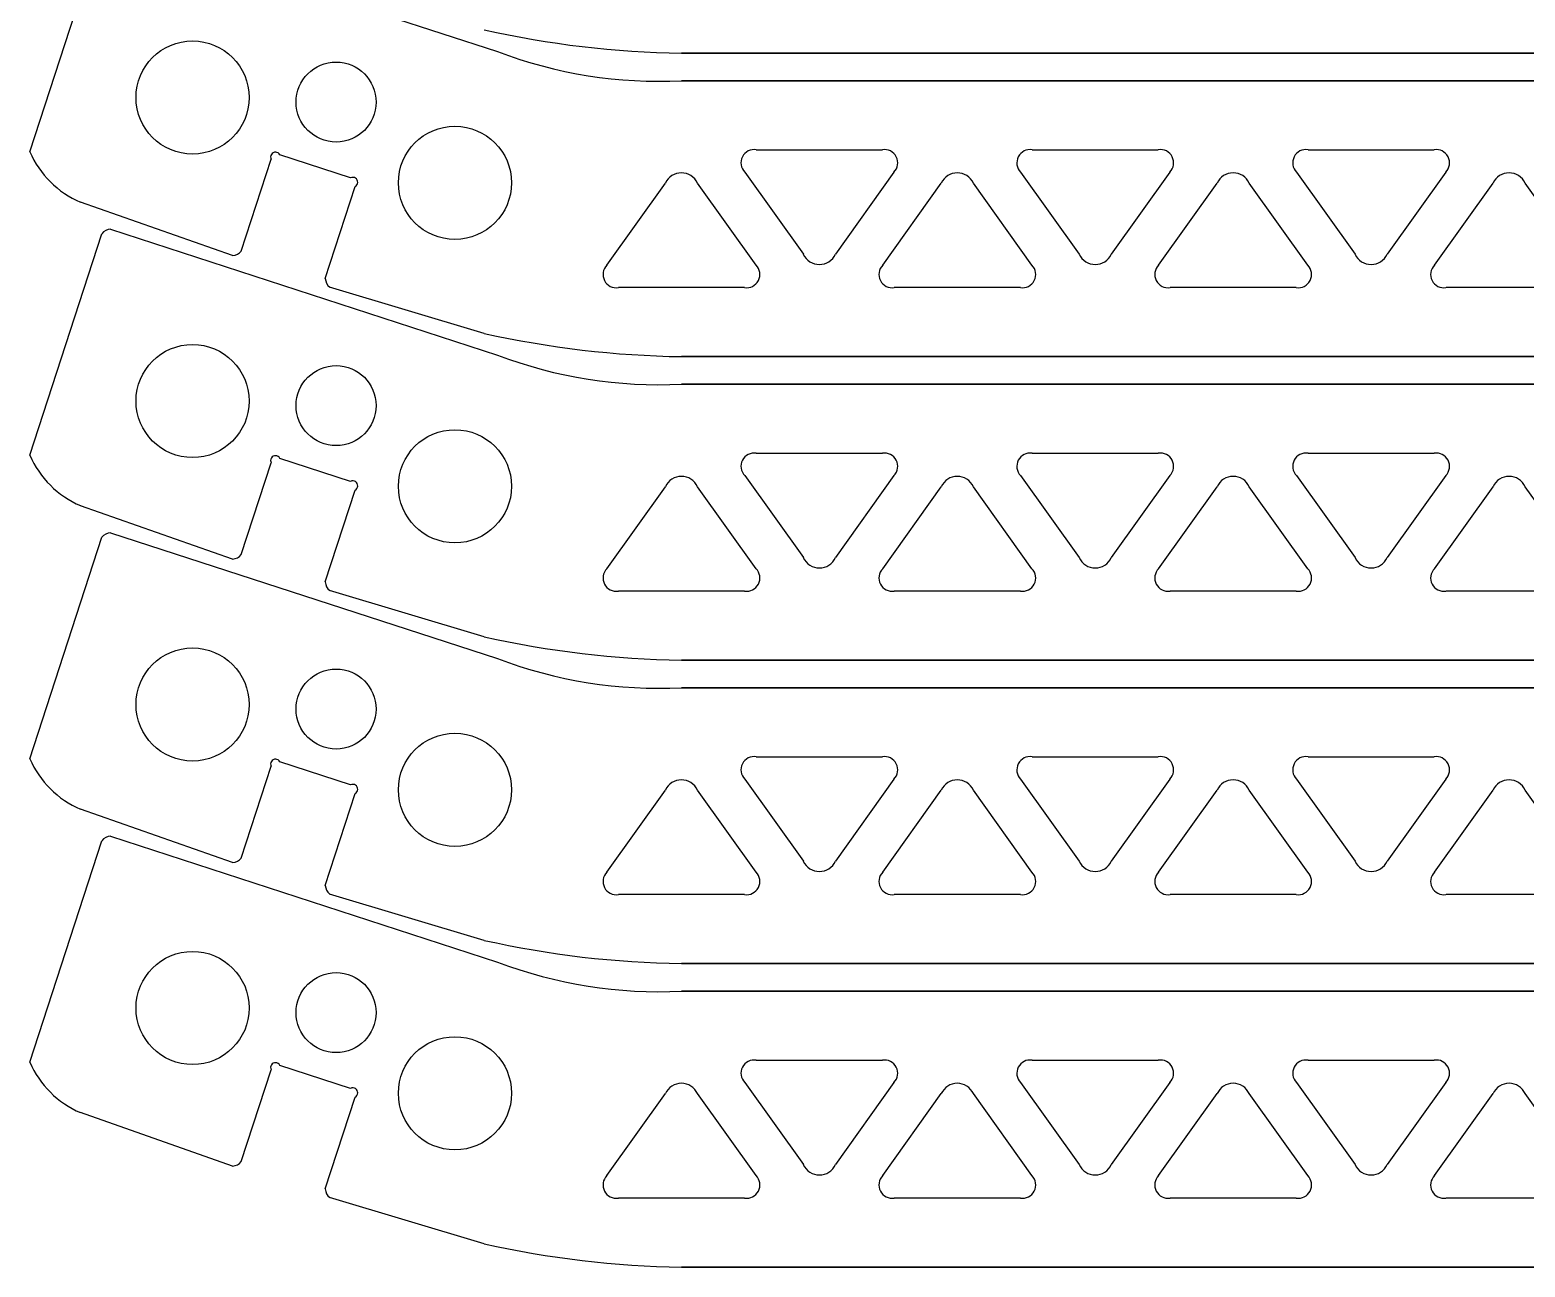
# Model space of a CAD drawing. Header units: inches. Extents: x 0 to 353, y 0 to 82.
# Drawn here: x 0.3 to 54.5, y 0.2 to 45.1 of the extents above; entities that cross this region are included whole.
import ezdxf

# ---------------------------------------------------------------- set-up
doc = ezdxf.new("R2010")
doc.units = ezdxf.units.IN
doc.header["$MEASUREMENT"] = 0

msp = doc.modelspace()

# ---------------------------------------------------------------- linework, layer by layer
for p, q in [((3.244, 48.857), (17.272, 44.299)), ((3.244, 48.857), (17.272, 44.299)), ((3.244, 48.857), (17.272, 44.299)), ((0.32, 40.666), (2.929, 48.696)), ((0.32, 40.666), (2.929, 48.696)), ((0.32, 40.666), (2.929, 48.696)), ((23.937, 44.243), (174.587, 44.243)), ((174.587, 44.243), (23.937, 44.243)), ((23.937, 44.243), (33.937, 44.243)), ((23.937, 44.243), (174.587, 44.243)), ((174.587, 44.243), (23.937, 44.243)), ((23.937, 44.243), (33.937, 44.243)), ((23.937, 44.243), (174.587, 44.243)), ((174.587, 44.243), (23.937, 44.243)), ((23.937, 44.243), (33.937, 44.243)), ((23.937, 43.243), (328.937, 43.243)), ((328.937, 43.243), (23.937, 43.243)), ((23.937, 43.243), (23.937, 43.243)), ((23.937, 43.243), (33.937, 43.243)), ((23.937, 43.243), (328.937, 43.243)), ((328.937, 43.243), (23.937, 43.243)), ((23.937, 43.243), (23.937, 43.243)), ((23.937, 43.243), (33.937, 43.243)), ((23.937, 43.243), (328.937, 43.243)), ((328.937, 43.243), (23.937, 43.243)), ((23.937, 43.243), (23.937, 43.243)), ((23.937, 43.243), (33.937, 43.243)), ((26.652, 40.743), (31.223, 40.743)), ((26.652, 40.743), (31.223, 40.743)), ((26.652, 40.743), (31.223, 40.743)), ((36.652, 40.743), (41.223, 40.743)), ((36.652, 40.743), (41.223, 40.743)), ((36.652, 40.743), (41.223, 40.743)), ((46.652, 40.743), (51.223, 40.743)), ((46.652, 40.743), (51.223, 40.743)), ((46.652, 40.743), (51.223, 40.743)), ((7.982, 37.066), (9.064, 40.394)), ((7.982, 37.066), (9.064, 40.394)), ((7.982, 37.066), (9.064, 40.394)), ((7.982, 37.066), (9.064, 40.394)), ((7.982, 37.066), (9.064, 40.394)), ((7.982, 37.066), (9.064, 40.394)), ((9.064, 40.394), (9.064, 40.394)), ((9.064, 40.394), (9.064, 40.394)), ((9.064, 40.394), (9.064, 40.394)), ((11.947, 39.72), (9.379, 40.555)), ((11.947, 39.72), (9.379, 40.555)), ((11.947, 39.72), (9.379, 40.555)), ((26.233, 39.929), (28.356, 36.957)), ((26.233, 39.929), (28.356, 36.957)), ((26.233, 39.929), (28.356, 36.957)), ((31.642, 39.929), (29.519, 36.957)), ((31.642, 39.929), (29.519, 36.957)), ((31.642, 39.929), (29.519, 36.957)), ((36.233, 39.929), (38.356, 36.957)), ((36.233, 39.929), (38.356, 36.957)), ((36.233, 39.929), (38.356, 36.957)), ((41.642, 39.929), (39.519, 36.957)), ((41.642, 39.929), (39.519, 36.957)), ((41.642, 39.929), (39.519, 36.957)), ((46.233, 39.929), (48.356, 36.957)), ((46.233, 39.929), (48.356, 36.957)), ((46.233, 39.929), (48.356, 36.957)), ((51.642, 39.929), (49.519, 36.957)), ((51.642, 39.929), (49.519, 36.957)), ((51.642, 39.929), (49.519, 36.957)), ((11.026, 36.077), (12.107, 39.406)), ((11.026, 36.077), (12.107, 39.406)), ((11.026, 36.077), (12.107, 39.406)), ((12.107, 39.405), (12.107, 39.405)), ((12.107, 39.405), (12.107, 39.405)), ((12.107, 39.405), (12.107, 39.405)), ((21.233, 36.557), (23.356, 39.529)), ((21.233, 36.557), (23.356, 39.529)), ((21.233, 36.557), (23.356, 39.529)), ((26.642, 36.557), (24.519, 39.529)), ((26.642, 36.557), (24.519, 39.529)), ((26.642, 36.557), (24.519, 39.529)), ((31.233, 36.557), (33.356, 39.529)), ((31.233, 36.557), (33.356, 39.529)), ((31.233, 36.557), (33.356, 39.529)), ((36.642, 36.557), (34.519, 39.529)), ((36.642, 36.557), (34.519, 39.529)), ((36.642, 36.557), (34.519, 39.529)), ((41.233, 36.557), (43.356, 39.529)), ((41.233, 36.557), (43.356, 39.529)), ((41.233, 36.557), (43.356, 39.529)), ((46.642, 36.557), (44.519, 39.529)), ((46.642, 36.557), (44.519, 39.529)), ((46.642, 36.557), (44.519, 39.529)), ((51.233, 36.557), (53.356, 39.529)), ((51.233, 36.557), (53.356, 39.529)), ((51.233, 36.557), (53.356, 39.529)), ((56.642, 36.557), (54.519, 39.529)), ((56.642, 36.557), (54.519, 39.529)), ((56.642, 36.557), (54.519, 39.529)), ((7.667, 36.905), (2.15, 38.841)), ((7.667, 36.905), (2.15, 38.841)), ((7.667, 36.905), (2.15, 38.841)), ((0.32, 29.666), (2.929, 37.696)), ((0.32, 29.666), (2.929, 37.696)), ((0.32, 29.666), (2.929, 37.696)), ((3.244, 37.857), (17.272, 33.299)), ((3.244, 37.857), (17.272, 33.299)), ((3.244, 37.857), (17.272, 33.299)), ((16.788, 34.085), (11.186, 35.762)), ((16.788, 34.085), (11.186, 35.762)), ((16.788, 34.085), (11.186, 35.762)), ((26.223, 35.743), (21.652, 35.743)), ((26.223, 35.743), (21.652, 35.743)), ((26.223, 35.743), (21.652, 35.743)), ((36.223, 35.743), (31.652, 35.743)), ((36.223, 35.743), (31.652, 35.743)), ((36.223, 35.743), (31.652, 35.743)), ((46.223, 35.743), (41.652, 35.743)), ((46.223, 35.743), (41.652, 35.743)), ((46.223, 35.743), (41.652, 35.743)), ((56.223, 35.743), (51.652, 35.743)), ((56.223, 35.743), (51.652, 35.743)), ((56.223, 35.743), (51.652, 35.743)), ((23.937, 33.243), (174.587, 33.243)), ((174.587, 33.243), (23.937, 33.243)), ((23.937, 33.243), (33.937, 33.243)), ((23.937, 33.243), (174.587, 33.243)), ((174.587, 33.243), (23.937, 33.243)), ((23.937, 33.243), (33.937, 33.243)), ((23.937, 33.243), (174.587, 33.243)), ((174.587, 33.243), (23.937, 33.243)), ((23.937, 33.243), (33.937, 33.243)), ((23.937, 32.243), (328.937, 32.243)), ((328.937, 32.243), (23.937, 32.243)), ((23.937, 32.243), (23.937, 32.243)), ((23.937, 32.243), (33.937, 32.243)), ((23.937, 32.243), (328.937, 32.243)), ((328.937, 32.243), (23.937, 32.243)), ((23.937, 32.243), (23.937, 32.243)), ((23.937, 32.243), (33.937, 32.243)), ((23.937, 32.243), (328.937, 32.243)), ((328.937, 32.243), (23.937, 32.243)), ((23.937, 32.243), (23.937, 32.243)), ((23.937, 32.243), (33.937, 32.243)), ((7.982, 26.066), (9.064, 29.394)), ((7.982, 26.066), (9.064, 29.394)), ((7.982, 26.066), (9.064, 29.394)), ((7.982, 26.066), (9.064, 29.394)), ((7.982, 26.066), (9.064, 29.394)), ((7.982, 26.066), (9.064, 29.394)), ((9.064, 29.394), (9.064, 29.394)), ((9.064, 29.394), (9.064, 29.394)), ((9.064, 29.394), (9.064, 29.394)), ((11.947, 28.72), (9.379, 29.555)), ((11.947, 28.72), (9.379, 29.555)), ((11.947, 28.72), (9.379, 29.555)), ((26.652, 29.743), (31.223, 29.743)), ((26.652, 29.743), (31.223, 29.743)), ((26.652, 29.743), (31.223, 29.743)), ((36.652, 29.743), (41.223, 29.743)), ((36.652, 29.743), (41.223, 29.743)), ((36.652, 29.743), (41.223, 29.743)), ((46.652, 29.743), (51.223, 29.743)), ((46.652, 29.743), (51.223, 29.743)), ((46.652, 29.743), (51.223, 29.743)), ((26.233, 28.929), (28.356, 25.957)), ((26.233, 28.929), (28.356, 25.957)), ((26.233, 28.929), (28.356, 25.957)), ((31.642, 28.929), (29.519, 25.957)), ((31.642, 28.929), (29.519, 25.957)), ((31.642, 28.929), (29.519, 25.957)), ((36.233, 28.929), (38.356, 25.957)), ((36.233, 28.929), (38.356, 25.957)), ((36.233, 28.929), (38.356, 25.957)), ((41.642, 28.929), (39.519, 25.957)), ((41.642, 28.929), (39.519, 25.957)), ((41.642, 28.929), (39.519, 25.957)), ((46.233, 28.929), (48.356, 25.957)), ((46.233, 28.929), (48.356, 25.957)), ((46.233, 28.929), (48.356, 25.957)), ((51.642, 28.929), (49.519, 25.957)), ((51.642, 28.929), (49.519, 25.957)), ((51.642, 28.929), (49.519, 25.957)), ((11.026, 25.077), (12.107, 28.406)), ((11.026, 25.077), (12.107, 28.406)), ((11.026, 25.077), (12.107, 28.406)), ((12.107, 28.405), (12.107, 28.405)), ((12.107, 28.405), (12.107, 28.405)), ((12.107, 28.405), (12.107, 28.405)), ((21.233, 25.557), (23.356, 28.529)), ((21.233, 25.557), (23.356, 28.529)), ((21.233, 25.557), (23.356, 28.529)), ((26.642, 25.557), (24.519, 28.529)), ((26.642, 25.557), (24.519, 28.529)), ((26.642, 25.557), (24.519, 28.529)), ((31.233, 25.557), (33.356, 28.529)), ((31.233, 25.557), (33.356, 28.529)), ((31.233, 25.557), (33.356, 28.529)), ((36.642, 25.557), (34.519, 28.529)), ((36.642, 25.557), (34.519, 28.529)), ((36.642, 25.557), (34.519, 28.529)), ((41.233, 25.557), (43.356, 28.529)), ((41.233, 25.557), (43.356, 28.529)), ((41.233, 25.557), (43.356, 28.529)), ((46.642, 25.557), (44.519, 28.529)), ((46.642, 25.557), (44.519, 28.529)), ((46.642, 25.557), (44.519, 28.529)), ((51.233, 25.557), (53.356, 28.529)), ((51.233, 25.557), (53.356, 28.529)), ((51.233, 25.557), (53.356, 28.529)), ((56.642, 25.557), (54.519, 28.529)), ((56.642, 25.557), (54.519, 28.529)), ((56.642, 25.557), (54.519, 28.529)), ((7.667, 25.905), (2.15, 27.841)), ((7.667, 25.905), (2.15, 27.841)), ((7.667, 25.905), (2.15, 27.841)), ((0.32, 18.666), (2.929, 26.696)), ((0.32, 18.666), (2.929, 26.696)), ((0.32, 18.666), (2.929, 26.696)), ((3.244, 26.857), (17.272, 22.299)), ((3.244, 26.857), (17.272, 22.299)), ((3.244, 26.857), (17.272, 22.299)), ((16.788, 23.085), (11.186, 24.762)), ((16.788, 23.085), (11.186, 24.762)), ((16.788, 23.085), (11.186, 24.762)), ((26.223, 24.743), (21.652, 24.743)), ((26.223, 24.743), (21.652, 24.743)), ((26.223, 24.743), (21.652, 24.743)), ((36.223, 24.743), (31.652, 24.743)), ((36.223, 24.743), (31.652, 24.743)), ((36.223, 24.743), (31.652, 24.743)), ((46.223, 24.743), (41.652, 24.743)), ((46.223, 24.743), (41.652, 24.743)), ((46.223, 24.743), (41.652, 24.743)), ((56.223, 24.743), (51.652, 24.743)), ((56.223, 24.743), (51.652, 24.743)), ((56.223, 24.743), (51.652, 24.743)), ((23.937, 22.243), (174.587, 22.243)), ((174.587, 22.243), (23.937, 22.243)), ((23.937, 22.243), (33.937, 22.243)), ((23.937, 22.243), (174.587, 22.243)), ((174.587, 22.243), (23.937, 22.243)), ((23.937, 22.243), (33.937, 22.243)), ((23.937, 22.243), (174.587, 22.243)), ((174.587, 22.243), (23.937, 22.243)), ((23.937, 22.243), (33.937, 22.243)), ((23.937, 21.243), (328.937, 21.243)), ((328.937, 21.243), (23.937, 21.243)), ((23.937, 21.243), (23.937, 21.243)), ((23.937, 21.243), (33.937, 21.243)), ((23.937, 21.243), (328.937, 21.243)), ((328.937, 21.243), (23.937, 21.243)), ((23.937, 21.243), (23.937, 21.243)), ((23.937, 21.243), (33.937, 21.243)), ((23.937, 21.243), (328.937, 21.243)), ((328.937, 21.243), (23.937, 21.243)), ((23.937, 21.243), (23.937, 21.243)), ((23.937, 21.243), (33.937, 21.243)), ((11.947, 17.72), (9.379, 18.555)), ((11.947, 17.72), (9.379, 18.555)), ((11.947, 17.72), (9.379, 18.555)), ((26.652, 18.743), (31.223, 18.743)), ((26.652, 18.743), (31.223, 18.743)), ((26.652, 18.743), (31.223, 18.743)), ((36.652, 18.743), (41.223, 18.743)), ((36.652, 18.743), (41.223, 18.743)), ((36.652, 18.743), (41.223, 18.743)), ((46.652, 18.743), (51.223, 18.743)), ((46.652, 18.743), (51.223, 18.743)), ((46.652, 18.743), (51.223, 18.743)), ((7.982, 15.066), (9.064, 18.394)), ((7.982, 15.066), (9.064, 18.394)), ((7.982, 15.066), (9.064, 18.394)), ((7.982, 15.066), (9.064, 18.394)), ((7.982, 15.066), (9.064, 18.394)), ((7.982, 15.066), (9.064, 18.394)), ((9.064, 18.394), (9.064, 18.394)), ((9.064, 18.394), (9.064, 18.394)), ((9.064, 18.394), (9.064, 18.394)), ((26.233, 17.929), (28.356, 14.957)), ((26.233, 17.929), (28.356, 14.957)), ((26.233, 17.929), (28.356, 14.957)), ((31.642, 17.929), (29.519, 14.957)), ((31.642, 17.929), (29.519, 14.957)), ((31.642, 17.929), (29.519, 14.957)), ((36.233, 17.929), (38.356, 14.957)), ((36.233, 17.929), (38.356, 14.957)), ((36.233, 17.929), (38.356, 14.957)), ((41.642, 17.929), (39.519, 14.957)), ((41.642, 17.929), (39.519, 14.957)), ((41.642, 17.929), (39.519, 14.957)), ((46.233, 17.929), (48.356, 14.957)), ((46.233, 17.929), (48.356, 14.957)), ((46.233, 17.929), (48.356, 14.957)), ((51.642, 17.929), (49.519, 14.957)), ((51.642, 17.929), (49.519, 14.957)), ((51.642, 17.929), (49.519, 14.957)), ((11.026, 14.077), (12.107, 17.406)), ((11.026, 14.077), (12.107, 17.406)), ((11.026, 14.077), (12.107, 17.406)), ((12.107, 17.405), (12.107, 17.405)), ((12.107, 17.405), (12.107, 17.405)), ((12.107, 17.405), (12.107, 17.405)), ((21.233, 14.557), (23.356, 17.529)), ((21.233, 14.557), (23.356, 17.529)), ((21.233, 14.557), (23.356, 17.529)), ((26.642, 14.557), (24.519, 17.529)), ((26.642, 14.557), (24.519, 17.529)), ((26.642, 14.557), (24.519, 17.529)), ((31.233, 14.557), (33.356, 17.529)), ((31.233, 14.557), (33.356, 17.529)), ((31.233, 14.557), (33.356, 17.529)), ((36.642, 14.557), (34.519, 17.529)), ((36.642, 14.557), (34.519, 17.529)), ((36.642, 14.557), (34.519, 17.529)), ((41.233, 14.557), (43.356, 17.529)), ((41.233, 14.557), (43.356, 17.529)), ((41.233, 14.557), (43.356, 17.529)), ((46.642, 14.557), (44.519, 17.529)), ((46.642, 14.557), (44.519, 17.529)), ((46.642, 14.557), (44.519, 17.529)), ((51.233, 14.557), (53.356, 17.529)), ((51.233, 14.557), (53.356, 17.529)), ((51.233, 14.557), (53.356, 17.529)), ((56.642, 14.557), (54.519, 17.529)), ((56.642, 14.557), (54.519, 17.529)), ((56.642, 14.557), (54.519, 17.529)), ((7.667, 14.905), (2.15, 16.841)), ((7.667, 14.905), (2.15, 16.841)), ((7.667, 14.905), (2.15, 16.841)), ((3.244, 15.857), (17.272, 11.299)), ((3.244, 15.857), (17.272, 11.299)), ((3.244, 15.857), (17.272, 11.299)), ((0.32, 7.666), (2.929, 15.696)), ((0.32, 7.666), (2.929, 15.696)), ((0.32, 7.666), (2.929, 15.696)), ((16.788, 12.085), (11.186, 13.762)), ((16.788, 12.085), (11.186, 13.762)), ((16.788, 12.085), (11.186, 13.762)), ((26.223, 13.743), (21.652, 13.743)), ((26.223, 13.743), (21.652, 13.743)), ((26.223, 13.743), (21.652, 13.743)), ((36.223, 13.743), (31.652, 13.743)), ((36.223, 13.743), (31.652, 13.743)), ((36.223, 13.743), (31.652, 13.743)), ((46.223, 13.743), (41.652, 13.743)), ((46.223, 13.743), (41.652, 13.743)), ((46.223, 13.743), (41.652, 13.743)), ((56.223, 13.743), (51.652, 13.743)), ((56.223, 13.743), (51.652, 13.743)), ((56.223, 13.743), (51.652, 13.743)), ((23.937, 11.243), (174.587, 11.243)), ((174.587, 11.243), (23.937, 11.243)), ((23.937, 11.243), (33.937, 11.243)), ((23.937, 11.243), (174.587, 11.243)), ((174.587, 11.243), (23.937, 11.243)), ((23.937, 11.243), (33.937, 11.243)), ((23.937, 11.243), (174.587, 11.243)), ((174.587, 11.243), (23.937, 11.243)), ((23.937, 11.243), (33.937, 11.243)), ((23.937, 10.243), (328.937, 10.243)), ((328.937, 10.243), (23.937, 10.243)), ((23.937, 10.243), (23.937, 10.243)), ((23.937, 10.243), (33.937, 10.243)), ((23.937, 10.243), (328.937, 10.243)), ((328.937, 10.243), (23.937, 10.243)), ((23.937, 10.243), (23.937, 10.243)), ((23.937, 10.243), (33.937, 10.243)), ((23.937, 10.243), (328.937, 10.243)), ((328.937, 10.243), (23.937, 10.243)), ((23.937, 10.243), (23.937, 10.243)), ((23.937, 10.243), (33.937, 10.243)), ((26.652, 7.743), (31.223, 7.743)), ((26.652, 7.743), (31.223, 7.743)), ((26.652, 7.743), (31.223, 7.743)), ((36.652, 7.743), (41.223, 7.743)), ((36.652, 7.743), (41.223, 7.743)), ((36.652, 7.743), (41.223, 7.743)), ((46.652, 7.743), (51.223, 7.743)), ((46.652, 7.743), (51.223, 7.743)), ((46.652, 7.743), (51.223, 7.743)), ((7.982, 4.066), (9.064, 7.394)), ((7.982, 4.066), (9.064, 7.394)), ((7.982, 4.066), (9.064, 7.394)), ((7.982, 4.066), (9.064, 7.394)), ((7.982, 4.066), (9.064, 7.394)), ((7.982, 4.066), (9.064, 7.394)), ((9.064, 7.394), (9.064, 7.394)), ((9.064, 7.394), (9.064, 7.394)), ((9.064, 7.394), (9.064, 7.394)), ((11.947, 6.72), (9.379, 7.555)), ((11.947, 6.72), (9.379, 7.555)), ((11.947, 6.72), (9.379, 7.555)), ((21.233, 3.557), (23.356, 6.529)), ((21.233, 3.557), (23.356, 6.529)), ((21.233, 3.557), (23.356, 6.529)), ((26.642, 3.557), (24.519, 6.529)), ((26.642, 3.557), (24.519, 6.529)), ((26.642, 3.557), (24.519, 6.529)), ((26.233, 6.929), (28.356, 3.957)), ((26.233, 6.929), (28.356, 3.957)), ((26.233, 6.929), (28.356, 3.957)), ((31.642, 6.929), (29.519, 3.957)), ((31.642, 6.929), (29.519, 3.957)), ((31.642, 6.929), (29.519, 3.957)), ((31.233, 3.557), (33.356, 6.529)), ((31.233, 3.557), (33.356, 6.529)), ((31.233, 3.557), (33.356, 6.529)), ((36.642, 3.557), (34.519, 6.529)), ((36.642, 3.557), (34.519, 6.529)), ((36.642, 3.557), (34.519, 6.529)), ((36.233, 6.929), (38.356, 3.957)), ((36.233, 6.929), (38.356, 3.957)), ((36.233, 6.929), (38.356, 3.957)), ((41.642, 6.929), (39.519, 3.957)), ((41.642, 6.929), (39.519, 3.957)), ((41.642, 6.929), (39.519, 3.957)), ((41.233, 3.557), (43.356, 6.529)), ((41.233, 3.557), (43.356, 6.529)), ((41.233, 3.557), (43.356, 6.529)), ((46.642, 3.557), (44.519, 6.529)), ((46.642, 3.557), (44.519, 6.529)), ((46.642, 3.557), (44.519, 6.529)), ((46.233, 6.929), (48.356, 3.957)), ((46.233, 6.929), (48.356, 3.957)), ((46.233, 6.929), (48.356, 3.957)), ((51.642, 6.929), (49.519, 3.957)), ((51.642, 6.929), (49.519, 3.957)), ((51.642, 6.929), (49.519, 3.957)), ((51.233, 3.557), (53.356, 6.529)), ((51.233, 3.557), (53.356, 6.529)), ((51.233, 3.557), (53.356, 6.529)), ((56.642, 3.557), (54.519, 6.529)), ((56.642, 3.557), (54.519, 6.529)), ((56.642, 3.557), (54.519, 6.529)), ((11.026, 3.077), (12.107, 6.406)), ((11.026, 3.077), (12.107, 6.406)), ((11.026, 3.077), (12.107, 6.406)), ((12.107, 6.405), (12.107, 6.405)), ((12.107, 6.405), (12.107, 6.405)), ((12.107, 6.405), (12.107, 6.405)), ((7.667, 3.905), (2.15, 5.841)), ((7.667, 3.905), (2.15, 5.841)), ((7.667, 3.905), (2.15, 5.841)), ((16.788, 1.085), (11.186, 2.762)), ((16.788, 1.085), (11.186, 2.762)), ((16.788, 1.085), (11.186, 2.762)), ((26.223, 2.743), (21.652, 2.743)), ((26.223, 2.743), (21.652, 2.743)), ((26.223, 2.743), (21.652, 2.743)), ((36.223, 2.743), (31.652, 2.743)), ((36.223, 2.743), (31.652, 2.743)), ((36.223, 2.743), (31.652, 2.743)), ((46.223, 2.743), (41.652, 2.743)), ((46.223, 2.743), (41.652, 2.743)), ((46.223, 2.743), (41.652, 2.743)), ((56.223, 2.743), (51.652, 2.743)), ((56.223, 2.743), (51.652, 2.743)), ((56.223, 2.743), (51.652, 2.743)), ((23.937, 0.243), (174.587, 0.243)), ((174.587, 0.243), (23.937, 0.243)), ((23.937, 0.243), (33.937, 0.243)), ((23.937, 0.243), (174.587, 0.243)), ((174.587, 0.243), (23.937, 0.243)), ((23.937, 0.243), (33.937, 0.243)), ((23.937, 0.243), (174.587, 0.243)), ((174.587, 0.243), (23.937, 0.243)), ((23.937, 0.243), (33.937, 0.243))]:
    msp.add_line(p, q)
for centre, radius in [((6.217, 42.634), 2.05), ((6.217, 42.634), 2.05), ((6.217, 42.634), 2.05), ((11.42, 42.468), 1.45), ((11.42, 42.468), 1.45), ((11.42, 42.468), 1.45), ((15.727, 39.543), 2.05), ((15.727, 39.543), 2.05), ((15.727, 39.543), 2.05), ((6.217, 31.634), 2.05), ((6.217, 31.634), 2.05), ((6.217, 31.634), 2.05), ((11.42, 31.468), 1.45), ((11.42, 31.468), 1.45), ((11.42, 31.468), 1.45), ((15.727, 28.543), 2.05), ((15.727, 28.543), 2.05), ((15.727, 28.543), 2.05), ((6.217, 20.634), 2.05), ((6.217, 20.634), 2.05), ((6.217, 20.634), 2.05), ((11.42, 20.468), 1.45), ((11.42, 20.468), 1.45), ((11.42, 20.468), 1.45), ((15.727, 17.543), 2.05), ((15.727, 17.543), 2.05), ((15.727, 17.543), 2.05), ((6.217, 9.634), 2.05), ((6.217, 9.634), 2.05), ((6.217, 9.634), 2.05), ((11.42, 9.468), 1.45), ((11.42, 9.468), 1.45), ((11.42, 9.468), 1.45), ((15.727, 6.543), 2.05), ((15.727, 6.543), 2.05), ((15.727, 6.543), 2.05)]:
    msp.add_circle(centre, radius)
for centre, radius, start, end in [((24.488, 79.699), 35.46, 257.4589, 269.1109), ((24.488, 79.699), 35.46, 257.4589, 269.1109), ((24.488, 79.699), 35.46, 257.4589, 269.1109), ((23.125, 59.682), 16.459, 249.1706, 272.8294), ((23.125, 59.682), 16.459, 249.1706, 272.8294), ((23.125, 59.682), 16.459, 249.1706, 272.8294), ((3.547, 42.072), 3.52, 203.5361, 246.6164), ((3.547, 42.072), 3.52, 203.5361, 246.6164), ((3.547, 42.072), 3.52, 203.5361, 246.6164), ((9.221, 40.475), 0.177, 26.9792, 207.0625), ((9.221, 40.475), 0.177, 26.9792, 207.0625), ((9.221, 40.475), 0.177, 26.9792, 207.0625), ((26.577, 40.267), 0.482, 81.1336, 224.4041), ((26.577, 40.267), 0.482, 81.1336, 224.4041), ((26.577, 40.267), 0.482, 81.1336, 224.4041), ((31.297, 40.267), 0.482, 315.5959, 98.8664), ((31.297, 40.267), 0.482, 315.5959, 98.8664), ((31.297, 40.267), 0.482, 315.5959, 98.8664), ((36.577, 40.267), 0.482, 81.1336, 224.4041), ((36.577, 40.267), 0.482, 81.1336, 224.4041), ((36.577, 40.267), 0.482, 81.1336, 224.4041), ((41.297, 40.267), 0.482, 315.5959, 98.8664), ((41.297, 40.267), 0.482, 315.5959, 98.8664), ((41.297, 40.267), 0.482, 315.5959, 98.8664), ((46.577, 40.267), 0.482, 81.1336, 224.4041), ((46.577, 40.267), 0.482, 81.1336, 224.4041), ((46.577, 40.267), 0.482, 81.1336, 224.4041), ((51.297, 40.267), 0.482, 315.5959, 98.8664), ((51.297, 40.267), 0.482, 315.5959, 98.8664), ((51.297, 40.267), 0.482, 315.5959, 98.8664), ((12.027, 39.563), 0.177, 296.9375, 117.0208), ((12.027, 39.563), 0.177, 296.9375, 117.0208), ((12.027, 39.563), 0.177, 296.9375, 117.0208), ((23.937, 39.266), 0.638, 24.3419, 155.6581), ((23.937, 39.266), 0.638, 24.3419, 155.6581), ((23.937, 39.266), 0.638, 24.3419, 155.6581), ((33.937, 39.266), 0.638, 24.3419, 155.6581), ((33.937, 39.266), 0.638, 24.3419, 155.6581), ((33.937, 39.266), 0.638, 24.3419, 155.6581), ((43.937, 39.266), 0.638, 24.3419, 155.6581), ((43.937, 39.266), 0.638, 24.3419, 155.6581), ((43.937, 39.266), 0.638, 24.3419, 155.6581), ((53.937, 39.266), 0.638, 24.3419, 155.6581), ((53.937, 39.266), 0.638, 24.3419, 155.6581), ((53.937, 39.266), 0.638, 24.3419, 155.6581), ((3.247, 37.463), 0.394, 90.3705, 143.6712), ((3.247, 37.463), 0.394, 90.3705, 143.6712), ((3.247, 37.463), 0.394, 90.3705, 143.6712), ((7.632, 37.363), 0.459, 274.3849, 319.6568), ((7.632, 37.363), 0.459, 274.3849, 319.6568), ((7.632, 37.363), 0.459, 274.3849, 319.6568), ((28.937, 37.22), 0.638, 204.3419, 335.6581), ((28.937, 37.22), 0.638, 204.3419, 335.6581), ((28.937, 37.22), 0.638, 204.3419, 335.6581), ((38.937, 37.22), 0.638, 204.3419, 335.6581), ((38.937, 37.22), 0.638, 204.3419, 335.6581), ((38.937, 37.22), 0.638, 204.3419, 335.6581), ((48.937, 37.22), 0.638, 204.3419, 335.6581), ((48.937, 37.22), 0.638, 204.3419, 335.6581), ((48.937, 37.22), 0.638, 204.3419, 335.6581), ((21.577, 36.22), 0.482, 135.5959, 278.8664), ((21.577, 36.22), 0.482, 135.5959, 278.8664), ((21.577, 36.22), 0.482, 135.5959, 278.8664), ((26.297, 36.22), 0.482, 261.1336, 44.4041), ((26.297, 36.22), 0.482, 261.1336, 44.4041), ((26.297, 36.22), 0.482, 261.1336, 44.4041), ((31.577, 36.22), 0.482, 135.5959, 278.8664), ((31.577, 36.22), 0.482, 135.5959, 278.8664), ((31.577, 36.22), 0.482, 135.5959, 278.8664), ((36.297, 36.22), 0.482, 261.1336, 44.4041), ((36.297, 36.22), 0.482, 261.1336, 44.4041), ((36.297, 36.22), 0.482, 261.1336, 44.4041), ((41.577, 36.22), 0.482, 135.5959, 278.8664), ((41.577, 36.22), 0.482, 135.5959, 278.8664), ((41.577, 36.22), 0.482, 135.5959, 278.8664), ((46.297, 36.22), 0.482, 261.1336, 44.4041), ((46.297, 36.22), 0.482, 261.1336, 44.4041), ((46.297, 36.22), 0.482, 261.1336, 44.4041), ((51.577, 36.22), 0.482, 135.5959, 278.8664), ((51.577, 36.22), 0.482, 135.5959, 278.8664), ((51.577, 36.22), 0.482, 135.5959, 278.8664), ((11.484, 36.111), 0.459, 184.3432, 229.6151), ((11.484, 36.111), 0.459, 184.3432, 229.6151), ((11.484, 36.111), 0.459, 184.3432, 229.6151), ((24.488, 68.699), 35.46, 257.4589, 269.1109), ((24.488, 68.699), 35.46, 257.4589, 269.1109), ((24.488, 68.699), 35.46, 257.4589, 269.1109), ((23.125, 48.682), 16.459, 249.1706, 272.8294), ((23.125, 48.682), 16.459, 249.1706, 272.8294), ((23.125, 48.682), 16.459, 249.1706, 272.8294), ((3.547, 31.072), 3.52, 203.5361, 246.6164), ((3.547, 31.072), 3.52, 203.5361, 246.6164), ((3.547, 31.072), 3.52, 203.5361, 246.6164), ((9.221, 29.475), 0.177, 26.9792, 207.0625), ((9.221, 29.475), 0.177, 26.9792, 207.0625), ((9.221, 29.475), 0.177, 26.9792, 207.0625), ((26.577, 29.267), 0.482, 81.1336, 224.4041), ((26.577, 29.267), 0.482, 81.1336, 224.4041), ((26.577, 29.267), 0.482, 81.1336, 224.4041), ((31.297, 29.267), 0.482, 315.5959, 98.8664), ((31.297, 29.267), 0.482, 315.5959, 98.8664), ((31.297, 29.267), 0.482, 315.5959, 98.8664), ((36.577, 29.267), 0.482, 81.1336, 224.4041), ((36.577, 29.267), 0.482, 81.1336, 224.4041), ((36.577, 29.267), 0.482, 81.1336, 224.4041), ((41.297, 29.267), 0.482, 315.5959, 98.8664), ((41.297, 29.267), 0.482, 315.5959, 98.8664), ((41.297, 29.267), 0.482, 315.5959, 98.8664), ((46.577, 29.267), 0.482, 81.1336, 224.4041), ((46.577, 29.267), 0.482, 81.1336, 224.4041), ((46.577, 29.267), 0.482, 81.1336, 224.4041), ((51.297, 29.267), 0.482, 315.5959, 98.8664), ((51.297, 29.267), 0.482, 315.5959, 98.8664), ((51.297, 29.267), 0.482, 315.5959, 98.8664), ((12.027, 28.563), 0.177, 296.9375, 117.0208), ((12.027, 28.563), 0.177, 296.9375, 117.0208), ((12.027, 28.563), 0.177, 296.9375, 117.0208), ((23.937, 28.266), 0.638, 24.3419, 155.6581), ((23.937, 28.266), 0.638, 24.3419, 155.6581), ((23.937, 28.266), 0.638, 24.3419, 155.6581), ((33.937, 28.266), 0.638, 24.3419, 155.6581), ((33.937, 28.266), 0.638, 24.3419, 155.6581), ((33.937, 28.266), 0.638, 24.3419, 155.6581), ((43.937, 28.266), 0.638, 24.3419, 155.6581), ((43.937, 28.266), 0.638, 24.3419, 155.6581), ((43.937, 28.266), 0.638, 24.3419, 155.6581), ((53.937, 28.266), 0.638, 24.3419, 155.6581), ((53.937, 28.266), 0.638, 24.3419, 155.6581), ((53.937, 28.266), 0.638, 24.3419, 155.6581), ((3.247, 26.463), 0.394, 90.3705, 143.6712), ((3.247, 26.463), 0.394, 90.3705, 143.6712), ((3.247, 26.463), 0.394, 90.3705, 143.6712), ((7.632, 26.363), 0.459, 274.3849, 319.6568), ((7.632, 26.363), 0.459, 274.3849, 319.6568), ((7.632, 26.363), 0.459, 274.3849, 319.6568), ((21.577, 25.22), 0.482, 135.5959, 278.8664), ((21.577, 25.22), 0.482, 135.5959, 278.8664), ((21.577, 25.22), 0.482, 135.5959, 278.8664), ((26.297, 25.22), 0.482, 261.1336, 44.4041), ((26.297, 25.22), 0.482, 261.1336, 44.4041), ((26.297, 25.22), 0.482, 261.1336, 44.4041), ((28.937, 26.22), 0.638, 204.3419, 335.6581), ((28.937, 26.22), 0.638, 204.3419, 335.6581), ((28.937, 26.22), 0.638, 204.3419, 335.6581), ((31.577, 25.22), 0.482, 135.5959, 278.8664), ((31.577, 25.22), 0.482, 135.5959, 278.8664), ((31.577, 25.22), 0.482, 135.5959, 278.8664), ((36.297, 25.22), 0.482, 261.1336, 44.4041), ((36.297, 25.22), 0.482, 261.1336, 44.4041), ((36.297, 25.22), 0.482, 261.1336, 44.4041), ((38.937, 26.22), 0.638, 204.3419, 335.6581), ((38.937, 26.22), 0.638, 204.3419, 335.6581), ((38.937, 26.22), 0.638, 204.3419, 335.6581), ((41.577, 25.22), 0.482, 135.5959, 278.8664), ((41.577, 25.22), 0.482, 135.5959, 278.8664), ((41.577, 25.22), 0.482, 135.5959, 278.8664), ((46.297, 25.22), 0.482, 261.1336, 44.4041), ((46.297, 25.22), 0.482, 261.1336, 44.4041), ((46.297, 25.22), 0.482, 261.1336, 44.4041), ((48.937, 26.22), 0.638, 204.3419, 335.6581), ((48.937, 26.22), 0.638, 204.3419, 335.6581), ((48.937, 26.22), 0.638, 204.3419, 335.6581), ((51.577, 25.22), 0.482, 135.5959, 278.8664), ((51.577, 25.22), 0.482, 135.5959, 278.8664), ((51.577, 25.22), 0.482, 135.5959, 278.8664), ((11.484, 25.111), 0.459, 184.3432, 229.6151), ((11.484, 25.111), 0.459, 184.3432, 229.6151), ((11.484, 25.111), 0.459, 184.3432, 229.6151), ((24.488, 57.699), 35.46, 257.4589, 269.1109), ((24.488, 57.699), 35.46, 257.4589, 269.1109), ((24.488, 57.699), 35.46, 257.4589, 269.1109), ((23.125, 37.682), 16.459, 249.1706, 272.8294), ((23.125, 37.682), 16.459, 249.1706, 272.8294), ((23.125, 37.682), 16.459, 249.1706, 272.8294), ((3.547, 20.072), 3.52, 203.5361, 246.6164), ((3.547, 20.072), 3.52, 203.5361, 246.6164), ((3.547, 20.072), 3.52, 203.5361, 246.6164), ((9.221, 18.475), 0.177, 26.9792, 207.0625), ((9.221, 18.475), 0.177, 26.9792, 207.0625), ((9.221, 18.475), 0.177, 26.9792, 207.0625), ((26.577, 18.267), 0.482, 81.1336, 224.4041), ((26.577, 18.267), 0.482, 81.1336, 224.4041), ((26.577, 18.267), 0.482, 81.1336, 224.4041), ((31.297, 18.267), 0.482, 315.5959, 98.8664), ((31.297, 18.267), 0.482, 315.5959, 98.8664), ((31.297, 18.267), 0.482, 315.5959, 98.8664), ((36.577, 18.267), 0.482, 81.1336, 224.4041), ((36.577, 18.267), 0.482, 81.1336, 224.4041), ((36.577, 18.267), 0.482, 81.1336, 224.4041), ((41.297, 18.267), 0.482, 315.5959, 98.8664), ((41.297, 18.267), 0.482, 315.5959, 98.8664), ((41.297, 18.267), 0.482, 315.5959, 98.8664), ((46.577, 18.267), 0.482, 81.1336, 224.4041), ((46.577, 18.267), 0.482, 81.1336, 224.4041), ((46.577, 18.267), 0.482, 81.1336, 224.4041), ((51.297, 18.267), 0.482, 315.5959, 98.8664), ((51.297, 18.267), 0.482, 315.5959, 98.8664), ((51.297, 18.267), 0.482, 315.5959, 98.8664), ((23.937, 17.266), 0.638, 24.3419, 155.6581), ((23.937, 17.266), 0.638, 24.3419, 155.6581), ((23.937, 17.266), 0.638, 24.3419, 155.6581), ((33.937, 17.266), 0.638, 24.3419, 155.6581), ((33.937, 17.266), 0.638, 24.3419, 155.6581), ((33.937, 17.266), 0.638, 24.3419, 155.6581), ((43.937, 17.266), 0.638, 24.3419, 155.6581), ((43.937, 17.266), 0.638, 24.3419, 155.6581), ((43.937, 17.266), 0.638, 24.3419, 155.6581), ((53.937, 17.266), 0.638, 24.3419, 155.6581), ((53.937, 17.266), 0.638, 24.3419, 155.6581), ((53.937, 17.266), 0.638, 24.3419, 155.6581), ((12.027, 17.563), 0.177, 296.9375, 117.0208), ((12.027, 17.563), 0.177, 296.9375, 117.0208), ((12.027, 17.563), 0.177, 296.9375, 117.0208), ((3.247, 15.463), 0.394, 90.3705, 143.6712), ((3.247, 15.463), 0.394, 90.3705, 143.6712), ((3.247, 15.463), 0.394, 90.3705, 143.6712), ((7.632, 15.363), 0.459, 274.3849, 319.6568), ((7.632, 15.363), 0.459, 274.3849, 319.6568), ((7.632, 15.363), 0.459, 274.3849, 319.6568), ((28.937, 15.22), 0.638, 204.3419, 335.6581), ((28.937, 15.22), 0.638, 204.3419, 335.6581), ((28.937, 15.22), 0.638, 204.3419, 335.6581), ((38.937, 15.22), 0.638, 204.3419, 335.6581), ((38.937, 15.22), 0.638, 204.3419, 335.6581), ((38.937, 15.22), 0.638, 204.3419, 335.6581), ((48.937, 15.22), 0.638, 204.3419, 335.6581), ((48.937, 15.22), 0.638, 204.3419, 335.6581), ((48.937, 15.22), 0.638, 204.3419, 335.6581), ((21.577, 14.22), 0.482, 135.5959, 278.8664), ((21.577, 14.22), 0.482, 135.5959, 278.8664), ((21.577, 14.22), 0.482, 135.5959, 278.8664), ((26.297, 14.22), 0.482, 261.1336, 44.4041), ((26.297, 14.22), 0.482, 261.1336, 44.4041), ((26.297, 14.22), 0.482, 261.1336, 44.4041), ((31.577, 14.22), 0.482, 135.5959, 278.8664), ((31.577, 14.22), 0.482, 135.5959, 278.8664), ((31.577, 14.22), 0.482, 135.5959, 278.8664), ((36.297, 14.22), 0.482, 261.1336, 44.4041), ((36.297, 14.22), 0.482, 261.1336, 44.4041), ((36.297, 14.22), 0.482, 261.1336, 44.4041), ((41.577, 14.22), 0.482, 135.5959, 278.8664), ((41.577, 14.22), 0.482, 135.5959, 278.8664), ((41.577, 14.22), 0.482, 135.5959, 278.8664), ((46.297, 14.22), 0.482, 261.1336, 44.4041), ((46.297, 14.22), 0.482, 261.1336, 44.4041), ((46.297, 14.22), 0.482, 261.1336, 44.4041), ((51.577, 14.22), 0.482, 135.5959, 278.8664), ((51.577, 14.22), 0.482, 135.5959, 278.8664), ((51.577, 14.22), 0.482, 135.5959, 278.8664), ((11.484, 14.111), 0.459, 184.3432, 229.6151), ((11.484, 14.111), 0.459, 184.3432, 229.6151), ((11.484, 14.111), 0.459, 184.3432, 229.6151), ((24.488, 46.699), 35.46, 257.4589, 269.1109), ((24.488, 46.699), 35.46, 257.4589, 269.1109), ((24.488, 46.699), 35.46, 257.4589, 269.1109), ((23.125, 26.682), 16.459, 249.1706, 272.8294), ((23.125, 26.682), 16.459, 249.1706, 272.8294), ((23.125, 26.682), 16.459, 249.1706, 272.8294), ((3.547, 9.072), 3.52, 203.5361, 246.6164), ((3.547, 9.072), 3.52, 203.5361, 246.6164), ((3.547, 9.072), 3.52, 203.5361, 246.6164), ((9.221, 7.475), 0.177, 26.9792, 207.0625), ((9.221, 7.475), 0.177, 26.9792, 207.0625), ((9.221, 7.475), 0.177, 26.9792, 207.0625), ((26.577, 7.267), 0.482, 81.1336, 224.4041), ((26.577, 7.267), 0.482, 81.1336, 224.4041), ((26.577, 7.267), 0.482, 81.1336, 224.4041), ((31.297, 7.267), 0.482, 315.5959, 98.8664), ((31.297, 7.267), 0.482, 315.5959, 98.8664), ((31.297, 7.267), 0.482, 315.5959, 98.8664), ((36.577, 7.267), 0.482, 81.1336, 224.4041), ((36.577, 7.267), 0.482, 81.1336, 224.4041), ((36.577, 7.267), 0.482, 81.1336, 224.4041), ((41.297, 7.267), 0.482, 315.5959, 98.8664), ((41.297, 7.267), 0.482, 315.5959, 98.8664), ((41.297, 7.267), 0.482, 315.5959, 98.8664), ((46.577, 7.267), 0.482, 81.1336, 224.4041), ((46.577, 7.267), 0.482, 81.1336, 224.4041), ((46.577, 7.267), 0.482, 81.1336, 224.4041), ((51.297, 7.267), 0.482, 315.5959, 98.8664), ((51.297, 7.267), 0.482, 315.5959, 98.8664), ((51.297, 7.267), 0.482, 315.5959, 98.8664), ((12.027, 6.563), 0.177, 296.9375, 117.0208), ((12.027, 6.563), 0.177, 296.9375, 117.0208), ((12.027, 6.563), 0.177, 296.9375, 117.0208), ((23.937, 6.266), 0.638, 24.3419, 155.6581), ((23.937, 6.266), 0.638, 24.3419, 155.6581), ((23.937, 6.266), 0.638, 24.3419, 155.6581), ((33.937, 6.266), 0.638, 24.3419, 155.6581), ((33.937, 6.266), 0.638, 24.3419, 155.6581), ((33.937, 6.266), 0.638, 24.3419, 155.6581), ((43.937, 6.266), 0.638, 24.3419, 155.6581), ((43.937, 6.266), 0.638, 24.3419, 155.6581), ((43.937, 6.266), 0.638, 24.3419, 155.6581), ((53.937, 6.266), 0.638, 24.3419, 155.6581), ((53.937, 6.266), 0.638, 24.3419, 155.6581), ((53.937, 6.266), 0.638, 24.3419, 155.6581), ((7.632, 4.363), 0.459, 274.3849, 319.6568), ((7.632, 4.363), 0.459, 274.3849, 319.6568), ((7.632, 4.363), 0.459, 274.3849, 319.6568), ((28.937, 4.22), 0.638, 204.3419, 335.6581), ((28.937, 4.22), 0.638, 204.3419, 335.6581), ((28.937, 4.22), 0.638, 204.3419, 335.6581), ((38.937, 4.22), 0.638, 204.3419, 335.6581), ((38.937, 4.22), 0.638, 204.3419, 335.6581), ((38.937, 4.22), 0.638, 204.3419, 335.6581), ((48.937, 4.22), 0.638, 204.3419, 335.6581), ((48.937, 4.22), 0.638, 204.3419, 335.6581), ((48.937, 4.22), 0.638, 204.3419, 335.6581), ((21.577, 3.22), 0.482, 135.5959, 278.8664), ((21.577, 3.22), 0.482, 135.5959, 278.8664), ((21.577, 3.22), 0.482, 135.5959, 278.8664), ((26.297, 3.22), 0.482, 261.1336, 44.4041), ((26.297, 3.22), 0.482, 261.1336, 44.4041), ((26.297, 3.22), 0.482, 261.1336, 44.4041), ((31.577, 3.22), 0.482, 135.5959, 278.8664), ((31.577, 3.22), 0.482, 135.5959, 278.8664), ((31.577, 3.22), 0.482, 135.5959, 278.8664), ((36.297, 3.22), 0.482, 261.1336, 44.4041), ((36.297, 3.22), 0.482, 261.1336, 44.4041), ((36.297, 3.22), 0.482, 261.1336, 44.4041), ((41.577, 3.22), 0.482, 135.5959, 278.8664), ((41.577, 3.22), 0.482, 135.5959, 278.8664), ((41.577, 3.22), 0.482, 135.5959, 278.8664), ((46.297, 3.22), 0.482, 261.1336, 44.4041), ((46.297, 3.22), 0.482, 261.1336, 44.4041), ((46.297, 3.22), 0.482, 261.1336, 44.4041), ((51.577, 3.22), 0.482, 135.5959, 278.8664), ((51.577, 3.22), 0.482, 135.5959, 278.8664), ((51.577, 3.22), 0.482, 135.5959, 278.8664), ((11.484, 3.111), 0.459, 184.3432, 229.6151), ((11.484, 3.111), 0.459, 184.3432, 229.6151), ((11.484, 3.111), 0.459, 184.3432, 229.6151), ((24.488, 35.699), 35.46, 257.4589, 269.1109), ((24.488, 35.699), 35.46, 257.4589, 269.1109), ((24.488, 35.699), 35.46, 257.4589, 269.1109)]:
    msp.add_arc(centre, radius, start, end)

doc.saveas('drawing.dxf')
